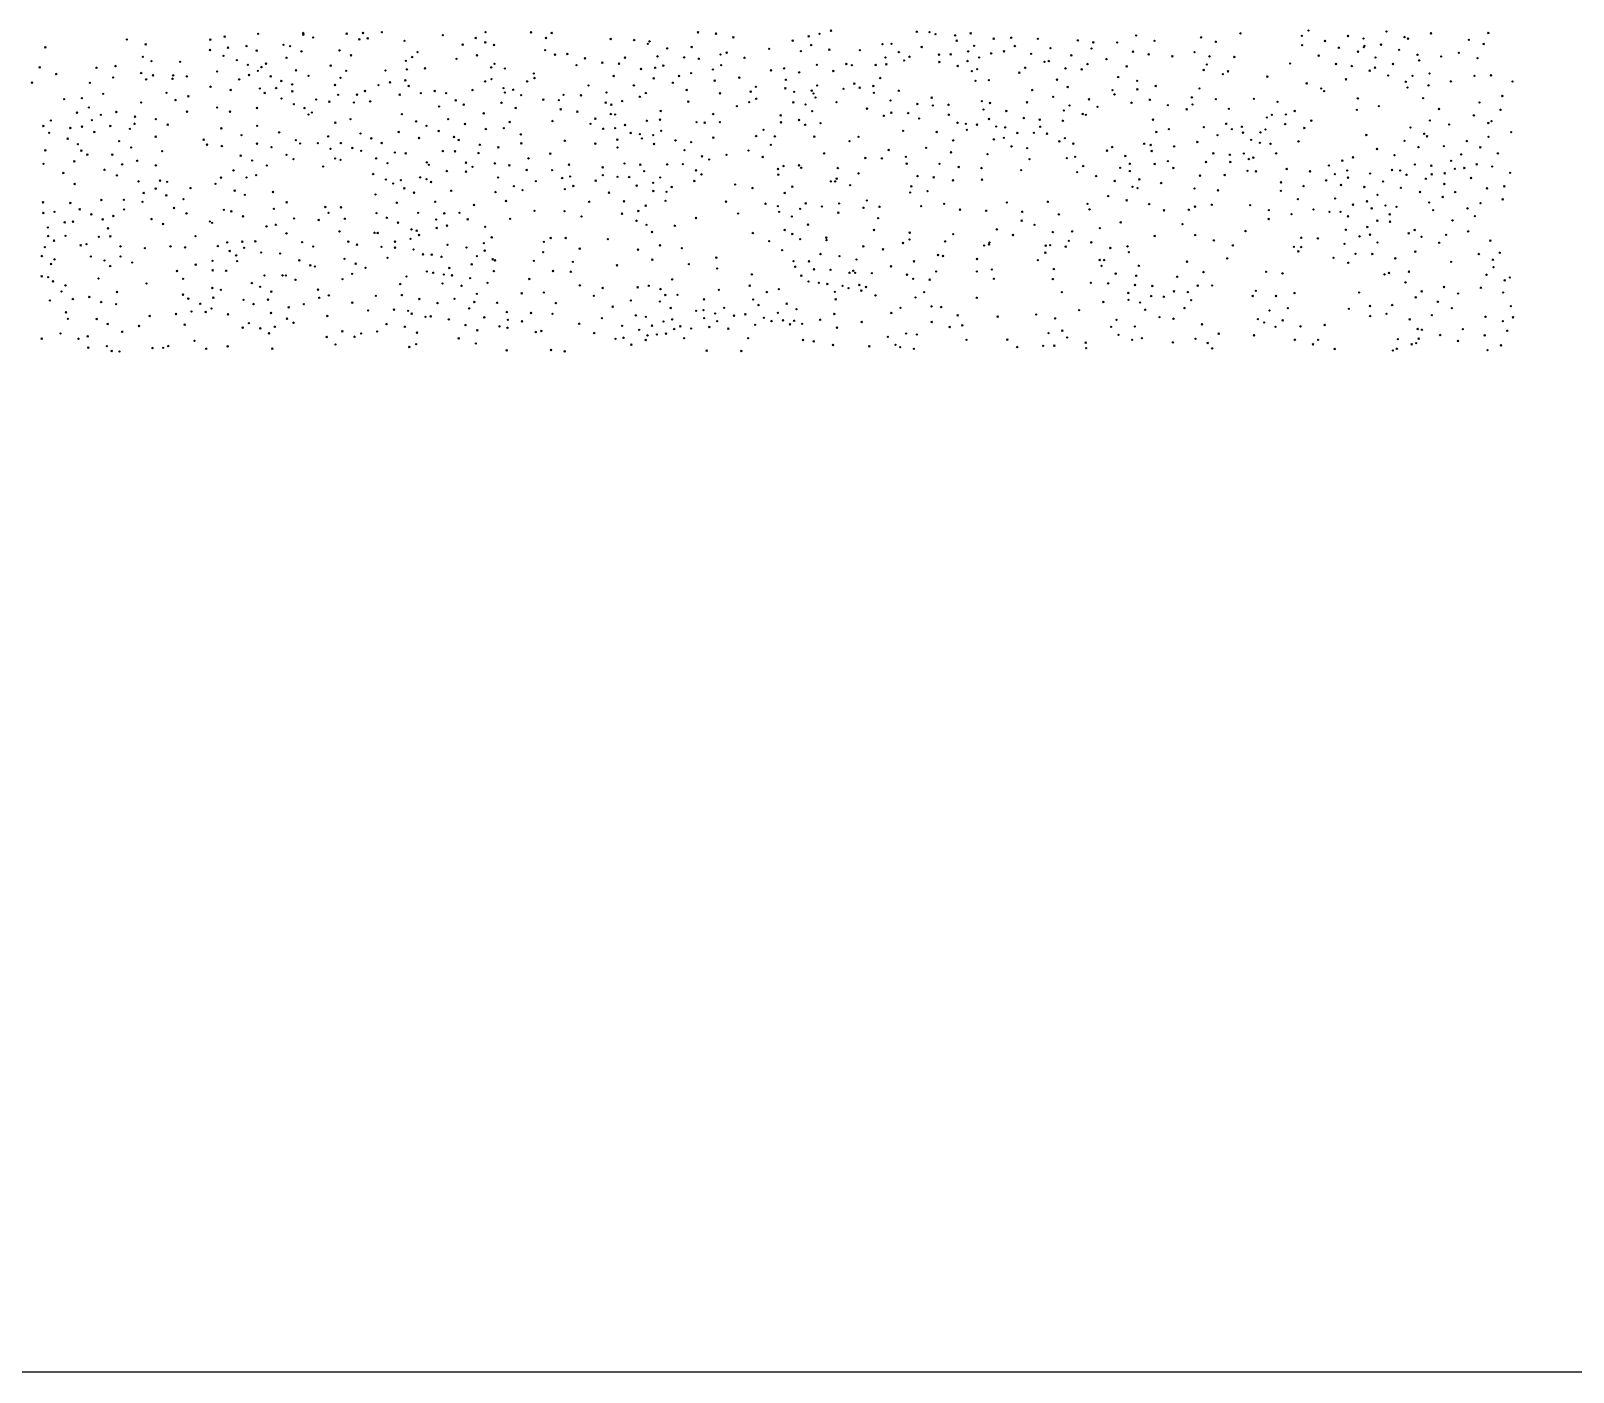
# Model space of a CAD drawing. Header units: inches. Extents: x 1411897 to 1412713, y 4930955 to 4931789.
# Drawn here: x 1412124.2 to 1412336.4, y 4930955.1 to 4931139.5 of the extents above; entities that cross this region are included whole.
import ezdxf

# ---------------------------------------------------------------- set-up
doc = ezdxf.new("R2010")
doc.units = ezdxf.units.IN
doc.header["$MEASUREMENT"] = 0
doc.header["$PDMODE"] = 35
doc.header["$PDSIZE"] = 0.1

msp = doc.modelspace()

# ---------------------------------------------------------------- linework, layer by layer
msp.add_lwpolyline([(1411896.94, 4931788.51), (1412452.44, 4931788.51), (1412452.44, 4930955.06), (1411896.94, 4930955.06)], close=True)
for p in [(1412137.44, 4931138.33), (1412148.93, 4931138.32), (1412150.89, 4931138.75), (1412155.5, 4931139.1), (1412161.68, 4931139.22), (1412161.72, 4931139.01), (1412163.06, 4931138.6), (1412167.68, 4931139.13), (1412169.42, 4931138.38), (1412169.92, 4931139.23), (1412170.57, 4931138.51), (1412172.5, 4931139.35), (1412175.63, 4931138.14), (1412180.91, 4931138.94), (1412185.42, 4931138.56), (1412186.75, 4931137.95), (1412186.76, 4931139.34), (1412193.03, 4931139.35), (1412195.09, 4931138.55), (1412195.87, 4931139.22), (1412203.98, 4931138.43), (1412207.21, 4931138.26), (1412209.08, 4931137.72), (1412209.33, 4931138.08), (1412215.99, 4931139.32), (1412218.47, 4931139.14), (1412220.85, 4931138.63), (1412229.02, 4931138.19), (1412231.21, 4931138.76), (1412232.7, 4931139.11), (1412234.28, 4931139.54), (1412242.61, 4931137.73), (1412246.08, 4931139.41), (1412247.82, 4931139.34), (1412248.66, 4931139.06), (1412251.37, 4931138.91), (1412251.56, 4931138.17), (1412253.5, 4931139.18), (1412256.66, 4931138.44), (1412259.07, 4931138.59), (1412262.72, 4931138.41), (1412268.23, 4931138.22), (1412270.36, 4931137.95), (1412273.65, 4931137.92), (1412276.25, 4931138.88), (1412278.78, 4931138.14), (1412285.18, 4931138.63), (1412287.22, 4931138.04), (1412290.59, 4931139.18), (1412299.05, 4931138.82), (1412299.95, 4931139.56), (1412302.22, 4931138.13), (1412305.39, 4931138.83), (1412307.52, 4931138.47), (1412310.68, 4931139.42), (1412313.17, 4931138.68), (1412313.64, 4931138.47), (1412316.8, 4931139.21), (1412322, 4931138.28), (1412324.04, 4931137.71), (1412324.68, 4931139.23), (1412126.24, 4931137.27), (1412139.64, 4931135.94), (1412140.03, 4931137.7), (1412148.88, 4931136.89), (1412150.73, 4931136.09), (1412151.36, 4931137.21), (1412153.89, 4931137.43), (1412155.29, 4931136.83), (1412158.99, 4931137.59), (1412159.4, 4931135.83), (1412159.89, 4931137.41), (1412161.46, 4931136.71), (1412166.7, 4931136.84), (1412168.27, 4931136.15), (1412176.69, 4931135.93), (1412177.43, 4931136.6), (1412182.77, 4931135.68), (1412183.62, 4931137.63), (1412185.6, 4931136.17), (1412187.94, 4931137.59), (1412194.98, 4931136.85), (1412196.33, 4931136.26), (1412198.03, 4931136.36), (1412200.46, 4931135.77), (1412205.95, 4931135.86), (1412210.43, 4931136.01), (1412211.75, 4931137.11), (1412214.09, 4931135.88), (1412215.12, 4931137.32), (1412216.11, 4931135.7), (1412219.1, 4931136.26), (1412219.94, 4931136.53), (1412222.4, 4931135.84), (1412225.77, 4931137.04), (1412230.14, 4931136.73), (1412231.55, 4931137.58), (1412234.05, 4931136.93), (1412238.25, 4931136.85), (1412241.36, 4931137.69), (1412241.79, 4931135.85), (1412243.6, 4931136.61), (1412245.09, 4931135.97), (1412246.76, 4931137.31), (1412249.13, 4931136.27), (1412250.74, 4931136.32), (1412253.14, 4931136.71), (1412253.98, 4931137.45), (1412254.65, 4931135.86), (1412256.31, 4931136.43), (1412258.08, 4931136.7), (1412259.56, 4931137.43), (1412261.82, 4931136.35), (1412264.46, 4931137.14), (1412267.33, 4931136.18), (1412270.12, 4931137.09), (1412272.16, 4931135.65), (1412275.82, 4931136.65), (1412277.97, 4931136.3), (1412281.22, 4931136.01), (1412284.29, 4931136.6), (1412286.34, 4931136.01), (1412289.76, 4931135.96), (1412299.08, 4931137.56), (1412301.36, 4931136.13), (1412304.13, 4931137.21), (1412306.76, 4931136.69), (1412307.55, 4931137.29), (1412307.65, 4931137.47), (1412309.16, 4931135.86), (1412309.92, 4931137.65), (1412312.41, 4931136.92), (1412314.95, 4931136.25), (1412318.2, 4931136), (1412320.64, 4931136.51), (1412323.2, 4931135.75), (1412125.46, 4931134.53), (1412127.72, 4931133.59), (1412133.26, 4931134.45), (1412135.87, 4931134.69), (1412139.42, 4931133.73), (1412140.82, 4931135.36), (1412144.77, 4931135.27), (1412149.85, 4931133.93), (1412152.56, 4931135.5), (1412154.07, 4931134.84), (1412154.24, 4931133.46), (1412155.47, 4931134.02), (1412155.97, 4931134.54), (1412156.58, 4931135.03), (1412160.7, 4931134.11), (1412165.47, 4931134.76), (1412167.62, 4931134.02), (1412173.02, 4931134.07), (1412175.8, 4931135.4), (1412175.95, 4931134.22), (1412178.44, 4931134.4), (1412187.55, 4931134.5), (1412188.01, 4931134.98), (1412189.42, 4931134.35), (1412193.42, 4931133.66), (1412199.29, 4931134.81), (1412202.84, 4931135.15), (1412205.13, 4931135.01), (1412208.15, 4931134.3), (1412210.09, 4931134.46), (1412211.22, 4931134.75), (1412215.06, 4931133.69), (1412218.02, 4931134.21), (1412219.19, 4931134.79), (1412226.03, 4931134.1), (1412227.83, 4931134.36), (1412229.91, 4931133.81), (1412232.35, 4931134.84), (1412234.61, 4931134.03), (1412236.39, 4931134.97), (1412237.15, 4931134.8), (1412240.43, 4931134.83), (1412241.89, 4931134.92), (1412244.36, 4931135.44), (1412249.19, 4931135.27), (1412251.7, 4931134.68), (1412253.06, 4931135.37), (1412253.66, 4931133.98), (1412254.4, 4931134.26), (1412260.19, 4931133.77), (1412261, 4931134.46), (1412263.64, 4931135.26), (1412264.23, 4931135.38), (1412266.54, 4931134.36), (1412268.76, 4931134.26), (1412269.57, 4931134.96), (1412274.95, 4931134.65), (1412285.54, 4931134.17), (1412285.96, 4931134.89), (1412288.18, 4931133.56), (1412288.88, 4931133.95), (1412297.42, 4931135.02), (1412303.73, 4931134.99), (1412305.9, 4931134.68), (1412308.37, 4931134.04), (1412309.1, 4931134.45), (1412311.57, 4931134.96), (1412315.18, 4931135.47), (1412316.61, 4931133.64), (1412124.4, 4931132.43), (1412132.36, 4931132.36), (1412135.56, 4931133.09), (1412140.1, 4931132.86), (1412141.04, 4931133.43), (1412143.73, 4931132.94), (1412143.82, 4931133.41), (1412145.69, 4931133.26), (1412148.96, 4931131.84), (1412151.72, 4931131.41), (1412152.88, 4931132.85), (1412155.72, 4931131.6), (1412157.22, 4931133.28), (1412157.97, 4931131.66), (1412158.69, 4931132.63), (1412160.18, 4931132.16), (1412162.44, 4931133.33), (1412166.07, 4931132.11), (1412166.82, 4931133.06), (1412172.04, 4931132.06), (1412173.63, 4931132.45), (1412175.75, 4931132.74), (1412176.2, 4931131.95), (1412184.99, 4931131.39), (1412186.73, 4931132.58), (1412187.58, 4931132.87), (1412189.24, 4931131.64), (1412190.57, 4931131.43), (1412192.5, 4931132.58), (1412193.51, 4931133.04), (1412200.94, 4931131.99), (1412204.39, 4931133.31), (1412207.18, 4931132.03), (1412209.89, 4931133), (1412212.53, 4931132.4), (1412213.38, 4931133.31), (1412214.44, 4931131.41), (1412218.28, 4931132.68), (1412221.68, 4931133.11), (1412223.96, 4931131.82), (1412228, 4931131.61), (1412228.07, 4931132.81), (1412232.38, 4931131.99), (1412236, 4931131.54), (1412237.5, 4931132.28), (1412238.22, 4931131.71), (1412240.1, 4931131.94), (1412241.06, 4931133.04), (1412254.15, 4931132.64), (1412256, 4931132.75), (1412261.96, 4931131.38), (1412265.37, 4931132.84), (1412266.84, 4931131.82), (1412273, 4931131.37), (1412273.78, 4931133.18), (1412276.4, 4931132.66), (1412276.42, 4931131.5), (1412278.93, 4931131.94), (1412284.95, 4931131.58), (1412294.29, 4931133.23), (1412299.71, 4931132.32), (1412301.71, 4931131.6), (1412305.11, 4931132.85), (1412310.9, 4931133.38), (1412313.34, 4931132.53), (1412313.56, 4931131.73), (1412314.25, 4931133.32), (1412316.47, 4931132.02), (1412319.54, 4931132.57), (1412322.77, 4931133.33), (1412325.06, 4931133.42), (1412328.01, 4931132.55), (1412128.82, 4931130.13), (1412131.25, 4931130.27), (1412134.2, 4931130.86), (1412139.42, 4931129.67), (1412142.9, 4931131.01), (1412144.13, 4931130.01), (1412145.9, 4931130.51), (1412156.4, 4931130.97), (1412158.7, 4931130.22), (1412160.21, 4931131.21), (1412160.42, 4931129.45), (1412163.48, 4931130.09), (1412165.29, 4931129.78), (1412166.51, 4931130.71), (1412168.65, 4931129.66), (1412169.1, 4931130.76), (1412170.2, 4931131.24), (1412170.91, 4931129.82), (1412174.96, 4931130.75), (1412177.87, 4931130.94), (1412179.77, 4931131.27), (1412181.35, 4931130.95), (1412182.67, 4931129.98), (1412183.77, 4931129.38), (1412188.97, 4931129.65), (1412189.42, 4931131.04), (1412191.68, 4931130.67), (1412194.72, 4931130.09), (1412196.86, 4931130), (1412197.51, 4931130.72), (1412199.91, 4931130.66), (1412203.29, 4931129.68), (1412203.41, 4931131.03), (1412204.07, 4931129.36), (1412205.55, 4931129.87), (1412207.99, 4931130.46), (1412208.83, 4931130.98), (1412214.67, 4931129.81), (1412219.02, 4931130.92), (1412223.04, 4931129.7), (1412223.23, 4931131.18), (1412224, 4931130.2), (1412229.11, 4931129.71), (1412229.23, 4931131.12), (1412230.79, 4931129.39), (1412231.62, 4931131.31), (1412231.88, 4931130.89), (1412232.15, 4931130.35), (1412235.05, 4931129.72), (1412240.17, 4931130.99), (1412242.46, 4931129.93), (1412243.6, 4931131.3), (1412246.16, 4931129.49), (1412248.13, 4931130.33), (1412248.28, 4931129.25), (1412250.45, 4931129.36), (1412255.04, 4931129.85), (1412256.15, 4931129.61), (1412261.24, 4931129.69), (1412264.84, 4931130.45), (1412267.08, 4931129.24), (1412269.76, 4931130.1), (1412273.27, 4931130.79), (1412275.61, 4931129.64), (1412278.13, 4931130.06), (1412280.61, 4931129.31), (1412283.91, 4931130.37), (1412284, 4931129.39), (1412287.22, 4931130.11), (1412292.45, 4931130.16), (1412295.69, 4931129.75), (1412302.1, 4931131.22), (1412306.75, 4931130.24), (1412315.72, 4931130.27), (1412323.46, 4931129.68), (1412326.61, 4931130.58), (1412126.98, 4931127.2), (1412130.59, 4931128.3), (1412132.21, 4931128.97), (1412132.64, 4931127.24), (1412133.87, 4931127.96), (1412135.99, 4931128.36), (1412138.57, 4931127.71), (1412141.44, 4931127.38), (1412145.72, 4931128.43), (1412149.85, 4931128.98), (1412151.63, 4931128.42), (1412155.34, 4931128.93), (1412161.88, 4931128.91), (1412162.42, 4931128.03), (1412162.89, 4931128.28), (1412168.2, 4931127.38), (1412175.26, 4931128.06), (1412180.39, 4931129.11), (1412181.64, 4931127.37), (1412186.52, 4931128.2), (1412190.92, 4931128.93), (1412195.97, 4931127.12), (1412197.1, 4931128.73), (1412199.39, 4931128.4), (1412201.87, 4931127.44), (1412204.01, 4931128.08), (1412204.6, 4931128.03), (1412208.97, 4931127.17), (1412210.77, 4931127.32), (1412210.86, 4931128.53), (1412218.09, 4931128.08), (1412221.34, 4931129.15), (1412227.37, 4931127.92), (1412229.88, 4931127.29), (1412231.69, 4931128.46), (1412239.24, 4931128.85), (1412241.55, 4931127.86), (1412242.59, 4931128.26), (1412244.91, 4931128.23), (1412246.4, 4931127.47), (1412250.5, 4931127.99), (1412255.27, 4931128.7), (1412256.01, 4931127.39), (1412258.4, 4931128.51), (1412260.8, 4931127.53), (1412262.99, 4931127.32), (1412266.17, 4931127.17), (1412266.31, 4931128.57), (1412268.9, 4931128.09), (1412269.32, 4931127.96), (1412270.94, 4931129.06), (1412278.57, 4931127.33), (1412283.2, 4931128.72), (1412289.01, 4931128.8), (1412294.21, 4931127.59), (1412294.92, 4931127.97), (1412296.84, 4931128.01), (1412298.05, 4931128.51), (1412300.35, 4931127.2), (1412306.59, 4931128.67), (1412309.62, 4931129.15), (1412316.64, 4931127.18), (1412317.91, 4931128.8), (1412322.7, 4931127.9), (1412326.35, 4931128.68), (1412125.95, 4931126.44), (1412126.75, 4931125.48), (1412129.67, 4931126.16), (1412131.28, 4931126.37), (1412132.97, 4931125.63), (1412135.17, 4931126.47), (1412137.85, 4931126.04), (1412138.51, 4931126.76), (1412143.06, 4931126.62), (1412150.44, 4931126.15), (1412153.21, 4931125.17), (1412155.36, 4931126.47), (1412158.39, 4931125.56), (1412165.12, 4931125.01), (1412166.11, 4931126.89), (1412169.57, 4931125.4), (1412174.83, 4931125.62), (1412177.24, 4931127.07), (1412178.66, 4931126.46), (1412180.32, 4931125.74), (1412183.95, 4931126.72), (1412186.81, 4931126.02), (1412189.28, 4931126.13), (1412190.09, 4931127), (1412191.63, 4931125.29), (1412201.2, 4931126.74), (1412202.95, 4931126.06), (1412204.61, 4931126.13), (1412205.95, 4931126.6), (1412206.73, 4931125.47), (1412208, 4931125.31), (1412209.84, 4931125.18), (1412210.92, 4931125.78), (1412215.8, 4931126.96), (1412216.91, 4931126.89), (1412219.01, 4931126.97), (1412223.99, 4931125.06), (1412225.01, 4931125.91), (1412226.56, 4931125.01), (1412227.4, 4931126.95), (1412230.73, 4931126.61), (1412232, 4931124.99), (1412232.84, 4931126.82), (1412244.22, 4931125.78), (1412248.81, 4931125.63), (1412251.67, 4931126.89), (1412252.82, 4931126.73), (1412252.97, 4931125.91), (1412254.37, 4931126.64), (1412256.99, 4931126.38), (1412258.24, 4931126.25), (1412259.91, 4931125.49), (1412262.19, 4931125.48), (1412263.04, 4931126.34), (1412263.99, 4931125.38), (1412279.02, 4931125.64), (1412280.74, 4931126.01), (1412285.55, 4931126.28), (1412287.44, 4931125.16), (1412288.63, 4931126.75), (1412289.4, 4931126), (1412290.8, 4931126.35), (1412290.95, 4931125.54), (1412293.34, 4931125.56), (1412294.03, 4931125.94), (1412296.75, 4931126.71), (1412299.38, 4931126.17), (1412307.91, 4931125.2), (1412313.97, 4931126.24), (1412315.86, 4931125.38), (1412316.26, 4931125.01), (1412319.29, 4931126.64), (1412324.68, 4931126.88), (1412325.12, 4931127.09), (1412327.84, 4931125.59), (1412126.23, 4931123.1), (1412129.3, 4931124.69), (1412130.7, 4931123.93), (1412131.19, 4931123.06), (1412136.39, 4931124.36), (1412138.04, 4931123.47), (1412141.41, 4931124.97), (1412142.29, 4931122.96), (1412148, 4931124.56), (1412148.47, 4931123.89), (1412150.5, 4931123.69), (1412155.34, 4931124.03), (1412157.34, 4931123.53), (1412160.69, 4931124.48), (1412161.29, 4931124.04), (1412163.72, 4931124.08), (1412165.45, 4931123.29), (1412166.88, 4931124.09), (1412168.45, 4931123.41), (1412169.68, 4931123.02), (1412171.07, 4931124.75), (1412172.49, 4931124.13), (1412177.63, 4931124.78), (1412180.91, 4931122.99), (1412182.43, 4931124.93), (1412182.58, 4931122.95), (1412183.07, 4931124.54), (1412186, 4931123.86), (1412188.54, 4931123.5), (1412191.69, 4931124.08), (1412197.68, 4931124.41), (1412201.88, 4931124.02), (1412204.9, 4931124.58), (1412204.91, 4931123.48), (1412208.26, 4931124.72), (1412209.95, 4931123.96), (1412212.89, 4931124.46), (1412214.14, 4931123.11), (1412215.05, 4931124.22), (1412218.1, 4931124.84), (1412222.94, 4931123.06), (1412226.02, 4931123.83), (1412236.82, 4931124.36), (1412238.06, 4931124.95), (1412242.22, 4931123.14), (1412247.38, 4931123.42), (1412251.09, 4931124.46), (1412256.69, 4931124.6), (1412258.05, 4931124.81), (1412259.11, 4931123.64), (1412261.27, 4931123.38), (1412265.69, 4931124.35), (1412266.45, 4931124.77), (1412267.61, 4931124.04), (1412272.25, 4931123.05), (1412272.95, 4931123.55), (1412277.36, 4931124), (1412278.24, 4931123.82), (1412278.39, 4931123.01), (1412281.49, 4931123.64), (1412284.67, 4931124.24), (1412292.06, 4931124.54), (1412293.25, 4931124.12), (1412294.72, 4931124.01), (1412298.59, 4931124.33), (1412309.38, 4931123.3), (1412313.17, 4931124.39), (1412315.07, 4931123.54), (1412318.58, 4931123.65), (1412321.73, 4931124.37), (1412323.58, 4931123.5), (1412324.72, 4931124.93), (1412125.97, 4931121.24), (1412130.22, 4931121.61), (1412132.01, 4931122.52), (1412135.44, 4931122.51), (1412136.79, 4931121.17), (1412138.86, 4931121.66), (1412141.44, 4931121.03), (1412153.09, 4931122.36), (1412154.67, 4931121.68), (1412156.69, 4931121.01), (1412159.41, 4931122.47), (1412160.35, 4931121.88), (1412164.45, 4931120.86), (1412166.1, 4931121.96), (1412166.84, 4931121.79), (1412171.73, 4931121.99), (1412173.29, 4931121.32), (1412174.31, 4931122.79), (1412175.79, 4931122.7), (1412178.71, 4931121.44), (1412178.98, 4931121.08), (1412184.09, 4931121.39), (1412184.97, 4931120.81), (1412185.8, 4931122.72), (1412188.04, 4931121.3), (1412190.04, 4931121.02), (1412192.67, 4931121.99), (1412195.69, 4931122.64), (1412198.25, 4931121.11), (1412202.89, 4931120.77), (1412205.89, 4931121.29), (1412208.06, 4931121.11), (1412211.75, 4931121.16), (1412213.91, 4931121.18), (1412216.54, 4931122.26), (1412217.52, 4931121.83), (1412219.92, 4931122.47), (1412224.89, 4931122.2), (1412227.76, 4931120.93), (1412229.89, 4931121.05), (1412233.34, 4931122.67), (1412239, 4931122.03), (1412241.27, 4931121.99), (1412244.58, 4931122.19), (1412244.69, 4931121.27), (1412249.21, 4931121.23), (1412250.79, 4931122.84), (1412251.84, 4931120.81), (1412255.81, 4931122.55), (1412261.58, 4931121.86), (1412266.72, 4931122.01), (1412267.87, 4931122.19), (1412268.97, 4931120.94), (1412274.77, 4931122.32), (1412275.38, 4931121.25), (1412278.79, 4931121.23), (1412280.61, 4931121.61), (1412285.86, 4931121.49), (1412286.87, 4931122.7), (1412289.14, 4931122.5), (1412289.2, 4931121.5), (1412291.06, 4931122.64), (1412291.76, 4931121.89), (1412292.36, 4931122.1), (1412295.52, 4931122.68), (1412302.76, 4931121), (1412304.6, 4931121.7), (1412306.07, 4931122.14), (1412311.78, 4931122.43), (1412314.58, 4931121.14), (1412316.85, 4931120.98), (1412319.57, 4931121.63), (1412320.94, 4931122.53), (1412323.09, 4931121.16), (1412325.22, 4931120.86), (1412326, 4931122.68), (1412128.7, 4931119.99), (1412134.37, 4931120.43), (1412136.08, 4931119.65), (1412139.06, 4931118.83), (1412142, 4931118.93), (1412142.98, 4931118.77), (1412150.4, 4931119.36), (1412152.11, 4931120.33), (1412153.89, 4931119.34), (1412155.23, 4931119.67), (1412171.33, 4931119.83), (1412173.06, 4931119.09), (1412175.13, 4931118.99), (1412177.78, 4931119.38), (1412178.65, 4931119.11), (1412179.27, 4931118.73), (1412181.44, 4931120.25), (1412184.08, 4931120.16), (1412188.52, 4931119.36), (1412192.43, 4931120.39), (1412193.7, 4931118.84), (1412195.93, 4931120.35), (1412197.31, 4931119.29), (1412198.42, 4931119.49), (1412201.92, 4931118.92), (1412202.91, 4931119.67), (1412204.91, 4931119.45), (1412206.53, 4931119.42), (1412208.6, 4931120.22), (1412209.82, 4931118.62), (1412210.8, 4931119.34), (1412215.49, 4931118.88), (1412215.72, 4931120.37), (1412216.46, 4931119.79), (1412226.99, 4931120.55), (1412227.04, 4931119.75), (1412230.18, 4931120.71), (1412234.25, 4931118.83), (1412234.86, 4931118.82), (1412235.07, 4931119.22), (1412235.21, 4931120.66), (1412238.08, 4931119.93), (1412246.17, 4931119.56), (1412248.4, 4931119.37), (1412251.06, 4931118.99), (1412254.97, 4931120.65), (1412255.05, 4931119.06), (1412260.44, 4931120.36), (1412268.13, 4931120.09), (1412270.74, 4931119.55), (1412273.29, 4931118.87), (1412274.06, 4931120.68), (1412275.39, 4931120.24), (1412276.69, 4931119.12), (1412281.36, 4931120.68), (1412285.04, 4931119.62), (1412288.42, 4931119.7), (1412291.56, 4931120.26), (1412292.74, 4931120.22), (1412296.17, 4931118.71), (1412296.95, 4931120.52), (1412300.16, 4931120.21), (1412302.38, 4931118.96), (1412303.58, 4931119.81), (1412305.28, 4931120.32), (1412305.38, 4931119.35), (1412308.44, 4931119.9), (1412310.21, 4931118.79), (1412311.44, 4931120.4), (1412312.57, 4931120.31), (1412313.44, 4931119.74), (1412316.09, 4931119.19), (1412316.9, 4931119.79), (1412318.68, 4931119.92), (1412320.08, 4931120.54), (1412321.38, 4931120.69), (1412322.3, 4931119.32), (1412327.68, 4931119.98), (1412130.26, 4931118.49), (1412139.75, 4931117.25), (1412141.4, 4931117.85), (1412142.88, 4931116.91), (1412146.2, 4931117.91), (1412149.63, 4931118.47), (1412152.27, 4931117.57), (1412153.67, 4931116.96), (1412157.54, 4931117.36), (1412171.65, 4931117.01), (1412174.06, 4931118.53), (1412175.6, 4931117.86), (1412176.93, 4931117.29), (1412182.04, 4931117.54), (1412188.13, 4931117.35), (1412190.66, 4931118.17), (1412191.87, 4931117.6), (1412197.69, 4931117.76), (1412198.84, 4931118.21), (1412203.76, 4931117.27), (1412207.55, 4931118.24), (1412209.85, 4931117.51), (1412211.66, 4931117.37), (1412212.37, 4931118.07), (1412221.1, 4931118.4), (1412223.49, 4931117.91), (1412227.92, 4931117.22), (1412228.97, 4931118.09), (1412236.93, 4931118.29), (1412245.17, 4931117.28), (1412245.33, 4931118.16), (1412247.57, 4931117.46), (1412272.4, 4931116.81), (1412275.76, 4931118.07), (1412276.45, 4931117.89), (1412279.69, 4931118.6), (1412284.28, 4931117.83), (1412287.51, 4931117.62), (1412296.15, 4931117.52), (1412299.28, 4931118.18), (1412304.42, 4931118.33), (1412307.63, 4931118.06), (1412309.43, 4931116.96), (1412312.66, 4931117.93), (1412315.29, 4931117.35), (1412318.4, 4931116.68), (1412318.64, 4931118.46), (1412320.13, 4931117.36), (1412324.5, 4931117.88), (1412326.88, 4931118.14), (1412125.91, 4931115.94), (1412125.95, 4931114.5), (1412127.5, 4931114.63), (1412129.67, 4931115.85), (1412130.96, 4931114.97), (1412133.94, 4931116.27), (1412137.04, 4931116.28), (1412137.06, 4931114.95), (1412139.59, 4931116.01), (1412143.93, 4931115.18), (1412145.22, 4931116.38), (1412145.64, 4931114.43), (1412150.78, 4931114.9), (1412151.81, 4931114.72), (1412157.66, 4931115.03), (1412159.42, 4931115.94), (1412164.74, 4931115.3), (1412165.19, 4931114.49), (1412166.89, 4931115.28), (1412171.77, 4931114.45), (1412174.58, 4931115.89), (1412177.5, 4931114.48), (1412179.86, 4931116.02), (1412181.11, 4931114.46), (1412183.18, 4931114.49), (1412185.18, 4931115.58), (1412189.59, 4931116.13), (1412193.51, 4931114.76), (1412197.64, 4931114.72), (1412201.02, 4931116.02), (1412205.54, 4931114.38), (1412205.81, 4931116.08), (1412207.78, 4931114.75), (1412208.79, 4931115.48), (1412211.53, 4931116.15), (1412219.85, 4931116.04), (1412221.51, 4931114.4), (1412225.29, 4931115.75), (1412226.97, 4931115.41), (1412227.15, 4931114.62), (1412230.04, 4931115.05), (1412230.8, 4931115.81), (1412233.03, 4931115.35), (1412235.3, 4931114.51), (1412235.42, 4931115.77), (1412238.75, 4931115.2), (1412239.22, 4931116.2), (1412240.96, 4931115.34), (1412246.68, 4931115.4), (1412249.86, 4931115.73), (1412252.03, 4931114.93), (1412255.62, 4931114.79), (1412258.46, 4931115.91), (1412260.57, 4931114.65), (1412264.11, 4931116.03), (1412269.55, 4931115.74), (1412269.84, 4931114.97), (1412274.94, 4931116.21), (1412278.04, 4931115.7), (1412280.08, 4931114.83), (1412283.49, 4931114.93), (1412284.35, 4931115.35), (1412286.65, 4931115.62), (1412291.93, 4931115.55), (1412294.5, 4931114.86), (1412298.5, 4931116.37), (1412300.63, 4931114.95), (1412302.83, 4931114.64), (1412303.63, 4931116.47), (1412304.37, 4931114.63), (1412306.08, 4931115.63), (1412308, 4931116.1), (1412308.64, 4931115.12), (1412310.53, 4931115.5), (1412312.05, 4931115.31), (1412316.54, 4931115.92), (1412317.09, 4931114.86), (1412321.83, 4931115.11), (1412323.61, 4931115.83), (1412326.66, 4931116.36), (1412126.58, 4931112.49), (1412128.89, 4931113.22), (1412130.04, 4931113.31), (1412132.56, 4931114.31), (1412134.11, 4931113.62), (1412134.85, 4931112.39), (1412135.58, 4931114.09), (1412140.83, 4931113.64), (1412142.42, 4931112.95), (1412148.87, 4931113.29), (1412149.17, 4931113.12), (1412153.41, 4931114.03), (1412156.66, 4931112.63), (1412157.92, 4931112.86), (1412160.44, 4931113.71), (1412163.82, 4931113.51), (1412167.41, 4931113.69), (1412173.2, 4931113.83), (1412174.73, 4931113.16), (1412179.99, 4931113.59), (1412180.05, 4931112.44), (1412181.47, 4931112.74), (1412184.32, 4931113.6), (1412186.72, 4931112.57), (1412190.17, 4931113.68), (1412199.96, 4931113.99), (1412207.53, 4931113.41), (1412208.91, 4931112.83), (1412212.8, 4931112.72), (1412215.71, 4931113.81), (1412228.9, 4931113.99), (1412231.12, 4931112.89), (1412240.76, 4931113.77), (1412260.51, 4931113.42), (1412262.28, 4931112.83), (1412265.61, 4931114.29), (1412271.25, 4931112.37), (1412274.12, 4931113.21), (1412282.62, 4931112.93), (1412294.47, 4931113.65), (1412297.61, 4931114.32), (1412305.39, 4931114.02), (1412308.04, 4931112.54), (1412309.42, 4931113.41), (1412311.11, 4931114.31), (1412311.17, 4931113.28), (1412319.75, 4931113.46), (1412322.83, 4931114.03), (1412126.61, 4931111.31), (1412127.42, 4931110.66), (1412129.01, 4931111.32), (1412131.9, 4931110.18), (1412133.59, 4931111.18), (1412135.17, 4931111.26), (1412146.88, 4931111.27), (1412151.25, 4931110.44), (1412153.33, 4931110.53), (1412155.11, 4931110.6), (1412159.39, 4931111.68), (1412161.55, 4931110.45), (1412166.69, 4931111.95), (1412167.9, 4931110.54), (1412171.51, 4931111.77), (1412171.93, 4931111.73), (1412174.33, 4931110.55), (1412176.46, 4931110.91), (1412176.58, 4931112.22), (1412177.3, 4931112.04), (1412177.62, 4931111.47), (1412186.55, 4931110.32), (1412187.62, 4931111.15), (1412194.79, 4931110.51), (1412195.73, 4931111.06), (1412197.8, 4931111.05), (1412203.6, 4931110.87), (1412209.67, 4931111.87), (1412223.54, 4931111.72), (1412225.77, 4931110.59), (1412227.92, 4931112.15), (1412228.96, 4931111.6), (1412230.04, 4931110.87), (1412233.64, 4931111.11), (1412233.68, 4931110.76), (1412240.2, 4931112.14), (1412244.18, 4931110.34), (1412245.08, 4931110.82), (1412245.11, 4931111.8), (1412249.98, 4931110.57), (1412251.1, 4931111.55), (1412256.02, 4931110.17), (1412256.08, 4931110.41), (1412257.08, 4931112.22), (1412259.32, 4931111.46), (1412264.78, 4931111.86), (1412266.98, 4931110.63), (1412267.44, 4931111.95), (1412270.09, 4931110.46), (1412278.8, 4931111.33), (1412284.36, 4931111.45), (1412286.94, 4931110.71), (1412291.28, 4931112), (1412298.96, 4931111.08), (1412301.25, 4931110.98), (1412304.9, 4931110.24), (1412305.09, 4931112.18), (1412306.98, 4931111.26), (1412308.41, 4931111.52), (1412309.43, 4931110.42), (1412313.73, 4931111.68), (1412314.55, 4931112.13), (1412315.5, 4931111.19), (1412317.93, 4931110.39), (1412318.89, 4931111.46), (1412321.92, 4931111.95), (1412324.96, 4931110.69), (1412125.75, 4931108.56), (1412126.17, 4931109.77), (1412127.49, 4931108.09), (1412131.1, 4931110.03), (1412132.49, 4931108.48), (1412136.57, 4931109.89), (1412136.58, 4931108.48), (1412139.91, 4931109.64), (1412143.45, 4931109.88), (1412145.45, 4931109.75), (1412149.97, 4931109.93), (1412151.58, 4931109.24), (1412152.47, 4931108.64), (1412153.57, 4931109.68), (1412155.93, 4931109.04), (1412158.53, 4931108.9), (1412163.08, 4931109.87), (1412167.38, 4931108.18), (1412169.09, 4931110.12), (1412172.46, 4931109.83), (1412173.29, 4931108.3), (1412174.33, 4931109.72), (1412176.88, 4931109.45), (1412178.17, 4931108.8), (1412179.37, 4931108.75), (1412180.71, 4931108.47), (1412181.54, 4931110.08), (1412184.15, 4931109.73), (1412185.59, 4931108.52), (1412186.65, 4931109.3), (1412187.76, 4931108.09), (1412194.69, 4931109.09), (1412199.72, 4931109.58), (1412207.74, 4931109.45), (1412209.72, 4931108.06), (1412210.76, 4931110.05), (1412213.78, 4931109.64), (1412218.51, 4931108.35), (1412227.57, 4931109.36), (1412232.84, 4931108.83), (1412235.45, 4931108.53), (1412237.79, 4931108.08), (1412238.73, 4931109.9), (1412241.43, 4931109.47), (1412249, 4931108.7), (1412249.69, 4931108.56), (1412254.36, 4931108.15), (1412255.34, 4931110.01), (1412263.76, 4931109.01), (1412263.8, 4931109.99), (1412264.42, 4931110.04), (1412266.55, 4931109.87), (1412272.7, 4931109.67), (1412275.05, 4931109.89), (1412275.25, 4931109.07), (1412288.77, 4931108.23), (1412289.55, 4931110.03), (1412297.95, 4931109.81), (1412298.56, 4931109.22), (1412298.96, 4931109.8), (1412303.4, 4931108.3), (1412306.43, 4931108.85), (1412308.74, 4931108.83), (1412311.9, 4931108.25), (1412314.64, 4931109.17), (1412323.38, 4931108.83), (1412325.32, 4931108.05), (1412326.26, 4931109.01), (1412127.01, 4931107.45), (1412134.36, 4931107.94), (1412135.16, 4931107.18), (1412138.18, 4931107.65), (1412144.34, 4931106.52), (1412146.91, 4931107.38), (1412149.23, 4931107.9), (1412149.25, 4931106.58), (1412151.11, 4931106.54), (1412152.62, 4931107.84), (1412158.84, 4931105.89), (1412161.17, 4931107.97), (1412162.68, 4931107.3), (1412163.31, 4931107.11), (1412168.43, 4931106.11), (1412168.92, 4931107.5), (1412170.26, 4931106.92), (1412178.71, 4931106.42), (1412179.56, 4931106.26), (1412181.04, 4931106.02), (1412181.8, 4931106.94), (1412182.16, 4931105.92), (1412184.87, 4931107.43), (1412187.9, 4931106.5), (1412188.08, 4931107.98), (1412193.42, 4931107.89), (1412196.05, 4931106.53), (1412198.49, 4931106.4), (1412198.77, 4931107.74), (1412204.86, 4931107.27), (1412214.74, 4931107.43), (1412218.64, 4931106.84), (1412223.39, 4931106.04), (1412229.12, 4931107.85), (1412229.35, 4931107.09), (1412231.26, 4931107.86), (1412231.95, 4931106.76), (1412234.23, 4931106.68), (1412236.84, 4931106.27), (1412237.34, 4931106.54), (1412237.61, 4931106.23), (1412239.91, 4931106.19), (1412242.54, 4931107.17), (1412244.74, 4931106), (1412245.7, 4931107.83), (1412248.75, 4931106.42), (1412254.34, 4931106.43), (1412256.39, 4931106.7), (1412262.73, 4931107.99), (1412264.93, 4931106.77), (1412271.23, 4931108), (1412271.5, 4931107.2), (1412271.84, 4931108), (1412273.43, 4931106.16), (1412276.62, 4931107.22), (1412283.24, 4931107.81), (1412285.52, 4931106.36), (1412294.14, 4931106.37), (1412296.37, 4931106.17), (1412305.42, 4931107.64), (1412310.42, 4931106.03), (1412311.03, 4931106.25), (1412313.77, 4931106.4), (1412319.58, 4931107.76), (1412324.43, 4931105.99), (1412325.39, 4931107.01), (1412125.73, 4931105.76), (1412126.61, 4931105.64), (1412127.28, 4931105.1), (1412129, 4931104.52), (1412133.55, 4931105.46), (1412140.14, 4931104.78), (1412145.19, 4931105.43), (1412149.2, 4931104.18), (1412150.37, 4931103.9), (1412154.62, 4931104.84), (1412155.79, 4931104.31), (1412156.36, 4931105.88), (1412159.31, 4931105.88), (1412160.64, 4931105.3), (1412163.74, 4931103.96), (1412167.11, 4931105.37), (1412175.04, 4931104.71), (1412175.89, 4931105.75), (1412180.86, 4931104.78), (1412183.48, 4931104.48), (1412184.67, 4931105.5), (1412187.04, 4931104.86), (1412192.79, 4931105.43), (1412199.75, 4931104.53), (1412202.88, 4931104.18), (1412207.7, 4931104.25), (1412209.22, 4931104.47), (1412210.84, 4931104.01), (1412212.43, 4931105.35), (1412218.87, 4931103.89), (1412223.1, 4931104.47), (1412227.1, 4931104), (1412230.21, 4931105.85), (1412231.2, 4931105.06), (1412232.61, 4931104.86), (1412233.78, 4931104.72), (1412235.88, 4931104.44), (1412236.7, 4931104.13), (1412238.18, 4931104.58), (1412238.46, 4931103.8), (1412239.09, 4931104.31), (1412245.59, 4931105.43), (1412247.85, 4931105.3), (1412256.68, 4931105.43), (1412264.8, 4931105.39), (1412270.03, 4931104.88), (1412272.4, 4931104.8), (1412276.1, 4931104.6), (1412276.26, 4931105.85), (1412278.48, 4931104.45), (1412281.89, 4931105.72), (1412284.71, 4931104.51), (1412286.72, 4931104.51), (1412292.71, 4931103.77), (1412313.3, 4931104.94), (1412318.59, 4931104.29), (1412323.67, 4931104.2), (1412326.94, 4931105.23), (1412327.63, 4931105.59), (1412126.84, 4931102.45), (1412128.45, 4931103.68), (1412130.02, 4931102.65), (1412132.29, 4931102.93), (1412133.91, 4931102.23), (1412135.96, 4931101.94), (1412136.09, 4931103.62), (1412145.16, 4931103.25), (1412145.9, 4931102.72), (1412147.54, 4931102), (1412149.33, 4931102.83), (1412153.5, 4931102.54), (1412154.86, 4931101.95), (1412156.86, 4931102.56), (1412157.31, 4931103.66), (1412161.77, 4931101.92), (1412163.9, 4931102.82), (1412165.21, 4931103.15), (1412168.45, 4931102.16), (1412171.7, 4931103.09), (1412175.25, 4931103.19), (1412177.67, 4931102.66), (1412180.17, 4931102.1), (1412182.51, 4931102.68), (1412185.24, 4931102.25), (1412185.57, 4931103.34), (1412188.36, 4931102.14), (1412191.75, 4931103.43), (1412194.78, 4931103.55), (1412196.45, 4931102.09), (1412201.67, 4931103.08), (1412206.76, 4931102.43), (1412210.73, 4931102.29), (1412211.5, 4931103.23), (1412213.17, 4931103.21), (1412216.81, 4931102.63), (1412223.57, 4931102.57), (1412224.32, 4931101.81), (1412225.47, 4931103.6), (1412228.18, 4931102), (1412234.8, 4931103.62), (1412234.92, 4931102.6), (1412240.41, 4931103.14), (1412245.91, 4931102.84), (1412247.1, 4931103.59), (1412254.35, 4931102.83), (1412266.03, 4931103.58), (1412271.74, 4931102.26), (1412275.17, 4931103.48), (1412275.21, 4931102.52), (1412276.79, 4931102.16), (1412278.32, 4931103.06), (1412280.07, 4931102.97), (1412281.45, 4931103.7), (1412283.37, 4931103.61), (1412283.83, 4931102.49), (1412292.27, 4931103.07), (1412295.48, 4931103.08), (1412298.02, 4931103.46), (1412306.93, 4931103.53), (1412308.42, 4931101.69), (1412311.47, 4931101.82), (1412314.7, 4931102.9), (1412315.52, 4931103.72), (1412317.73, 4931102.28), (1412320.53, 4931103.39), (1412326.74, 4931103.54), (1412327.79, 4931101.67), (1412129.07, 4931100.83), (1412129.34, 4931099.91), (1412133.29, 4931099.89), (1412140.58, 4931100.31), (1412144.21, 4931100.61), (1412146.33, 4931100.91), (1412148.29, 4931100.85), (1412149.08, 4931101.34), (1412151.35, 4931100.55), (1412157.27, 4931100.71), (1412159.47, 4931099.94), (1412159.7, 4931101.49), (1412165.02, 4931100.33), (1412170.64, 4931101.06), (1412174.19, 4931101.2), (1412176.12, 4931101.01), (1412176.62, 4931100.62), (1412178.52, 4931100.19), (1412179.22, 4931100.27), (1412181.72, 4931099.85), (1412184.52, 4931101.36), (1412186.61, 4931100.15), (1412189.71, 4931100.85), (1412189.85, 4931099.79), (1412191.78, 4931099.58), (1412193.02, 4931100.72), (1412195.99, 4931100.61), (1412202.78, 4931100), (1412204.26, 4931101.58), (1412207.44, 4931100.39), (1412208.83, 4931100.19), (1412211.26, 4931099.56), (1412212.23, 4931101.41), (1412212.44, 4931099.84), (1412215.73, 4931101.01), (1412216.76, 4931101.1), (1412216.83, 4931100.01), (1412218.35, 4931100.66), (1412218.64, 4931099.58), (1412219.6, 4931101.43), (1412220.94, 4931100.38), (1412222.5, 4931100.53), (1412225.04, 4931100.06), (1412226.11, 4931099.62), (1412226.97, 4931100.75), (1412227.69, 4931099.73), (1412229.23, 4931099.66), (1412229.55, 4931101.25), (1412232.78, 4931099.8), (1412234.74, 4931100.59), (1412242.59, 4931100.73), (1412243.83, 4931101.42), (1412248.12, 4931101.63), (1412249.44, 4931101.55), (1412251.71, 4931100.39), (1412257.21, 4931100.23), (1412262.49, 4931100.51), (1412265.1, 4931099.98), (1412268.42, 4931101.12), (1412273.56, 4931099.77), (1412277.49, 4931101.17), (1412279.47, 4931100.13), (1412281.4, 4931099.93), (1412282.91, 4931101.41), (1412292.99, 4931099.88), (1412294.6, 4931101.06), (1412296.41, 4931099.74), (1412297.11, 4931101.38), (1412305.49, 4931101.28), (1412308.45, 4931100.31), (1412310.67, 4931100.61), (1412313.86, 4931099.88), (1412316.92, 4931100.41), (1412319.67, 4931101.38), (1412324.29, 4931100.21), (1412326.68, 4931099.58), (1412328.08, 4931100.12), (1412128.31, 4931097.89), (1412132.06, 4931097.52), (1412134.81, 4931099.23), (1412136.79, 4931098.15), (1412139.12, 4931098.96), (1412145.4, 4931099.12), (1412153.37, 4931098.73), (1412154.21, 4931099.32), (1412155.8, 4931098.62), (1412156.99, 4931097.93), (1412157.79, 4931098.84), (1412160.36, 4931099.38), (1412164.92, 4931097.42), (1412167.08, 4931098.2), (1412168.75, 4931097.46), (1412169.68, 4931097.89), (1412171.86, 4931098.17), (1412173.16, 4931099.2), (1412175.68, 4931098.84), (1412177.35, 4931098.04), (1412184.01, 4931099.07), (1412185.65, 4931098.34), (1412188.68, 4931098.89), (1412189.79, 4931098.7), (1412193.7, 4931098.11), (1412194.44, 4931098.27), (1412199.66, 4931099.25), (1412201.71, 4931097.96), (1412205.57, 4931098.96), (1412207.9, 4931098.4), (1412209.05, 4931097.64), (1412209.66, 4931098.98), (1412210.32, 4931097.75), (1412211.59, 4931097.91), (1412212.71, 4931098.51), (1412213.56, 4931098.89), (1412215.05, 4931098.6), (1412217.55, 4931098.79), (1412220.16, 4931098.56), (1412223.85, 4931099.08), (1412228.65, 4931099.16), (1412230.33, 4931099.22), (1412235.11, 4931098.73), (1412238.5, 4931099.5), (1412242.1, 4931097.44), (1412244.63, 4931097.89), (1412246.09, 4931097.77), (1412248.13, 4931099.48), (1412250.61, 4931098.8), (1412252.35, 4931099.04), (1412264.21, 4931097.93), (1412266.1, 4931098.28), (1412272.82, 4931098.81), (1412273.82, 4931097.71), (1412276.07, 4931098.86), (1412285.3, 4931099.18), (1412287.6, 4931097.88), (1412292.46, 4931097.66), (1412293.87, 4931099.4), (1412295.41, 4931098.82), (1412298.85, 4931098.88), (1412302.17, 4931099.06), (1412314.96, 4931098.55), (1412315.55, 4931098.42), (1412318.07, 4931097.69), (1412321.19, 4931098.48), (1412324.19, 4931097.68), (1412327.29, 4931098.28), (1412125.72, 4931097.18), (1412130.78, 4931097.19), (1412132.14, 4931095.98), (1412134.7, 4931096.16), (1412135.36, 4931095.49), (1412136.43, 4931095.42), (1412140.98, 4931095.9), (1412142.43, 4931095.92), (1412143.14, 4931096.18), (1412146.75, 4931096.89), (1412148.34, 4931095.81), (1412151.31, 4931096.17), (1412157.45, 4931095.81), (1412166.14, 4931096.38), (1412176.29, 4931096.05), (1412177.23, 4931096.43), (1412183.08, 4931097.27), (1412185.43, 4931096.53), (1412189.68, 4931095.61), (1412195.77, 4931095.66), (1412197.65, 4931095.46), (1412204.64, 4931097.17), (1412205.75, 4931097.32), (1412206.83, 4931096.37), (1412208.79, 4931097.02), (1412214.1, 4931097.26), (1412217.18, 4931095.53), (1412221.96, 4931095.49), (1412222.89, 4931097.25), (1412230.44, 4931097.03), (1412231.9, 4931096.83), (1412234.56, 4931096.34), (1412239.55, 4931096.14), (1412243.16, 4931096.35), (1412243.81, 4931096.02), (1412245.67, 4931095.78), (1412252.92, 4931097.03), (1412258.54, 4931097.06), (1412259.9, 4931096.04), (1412263.46, 4931096.21), (1412265, 4931096.23), (1412266.77, 4931097.35), (1412269.31, 4931096.64), (1412269.39, 4931095.87), (1412275.69, 4931097.03), (1412277.04, 4931097.25), (1412281.31, 4931096.69), (1412284.42, 4931097.16), (1412286.08, 4931096.62), (1412286.72, 4931095.85), (1412298.07, 4931097.05), (1412300.57, 4931096.4), (1412301.28, 4931097.02), (1412303.56, 4931095.78), (1412311.55, 4931095.57), (1412312.1, 4931095.82), (1412312.23, 4931097.13), (1412314.15, 4931096.4), (1412314.75, 4931096.57), (1412315.11, 4931097.18), (1412320.51, 4931096.88), (1412324.56, 4931095.61), (1412326.43, 4931096.3)]:
    msp.add_point(p)

doc.saveas('drawing.dxf')
